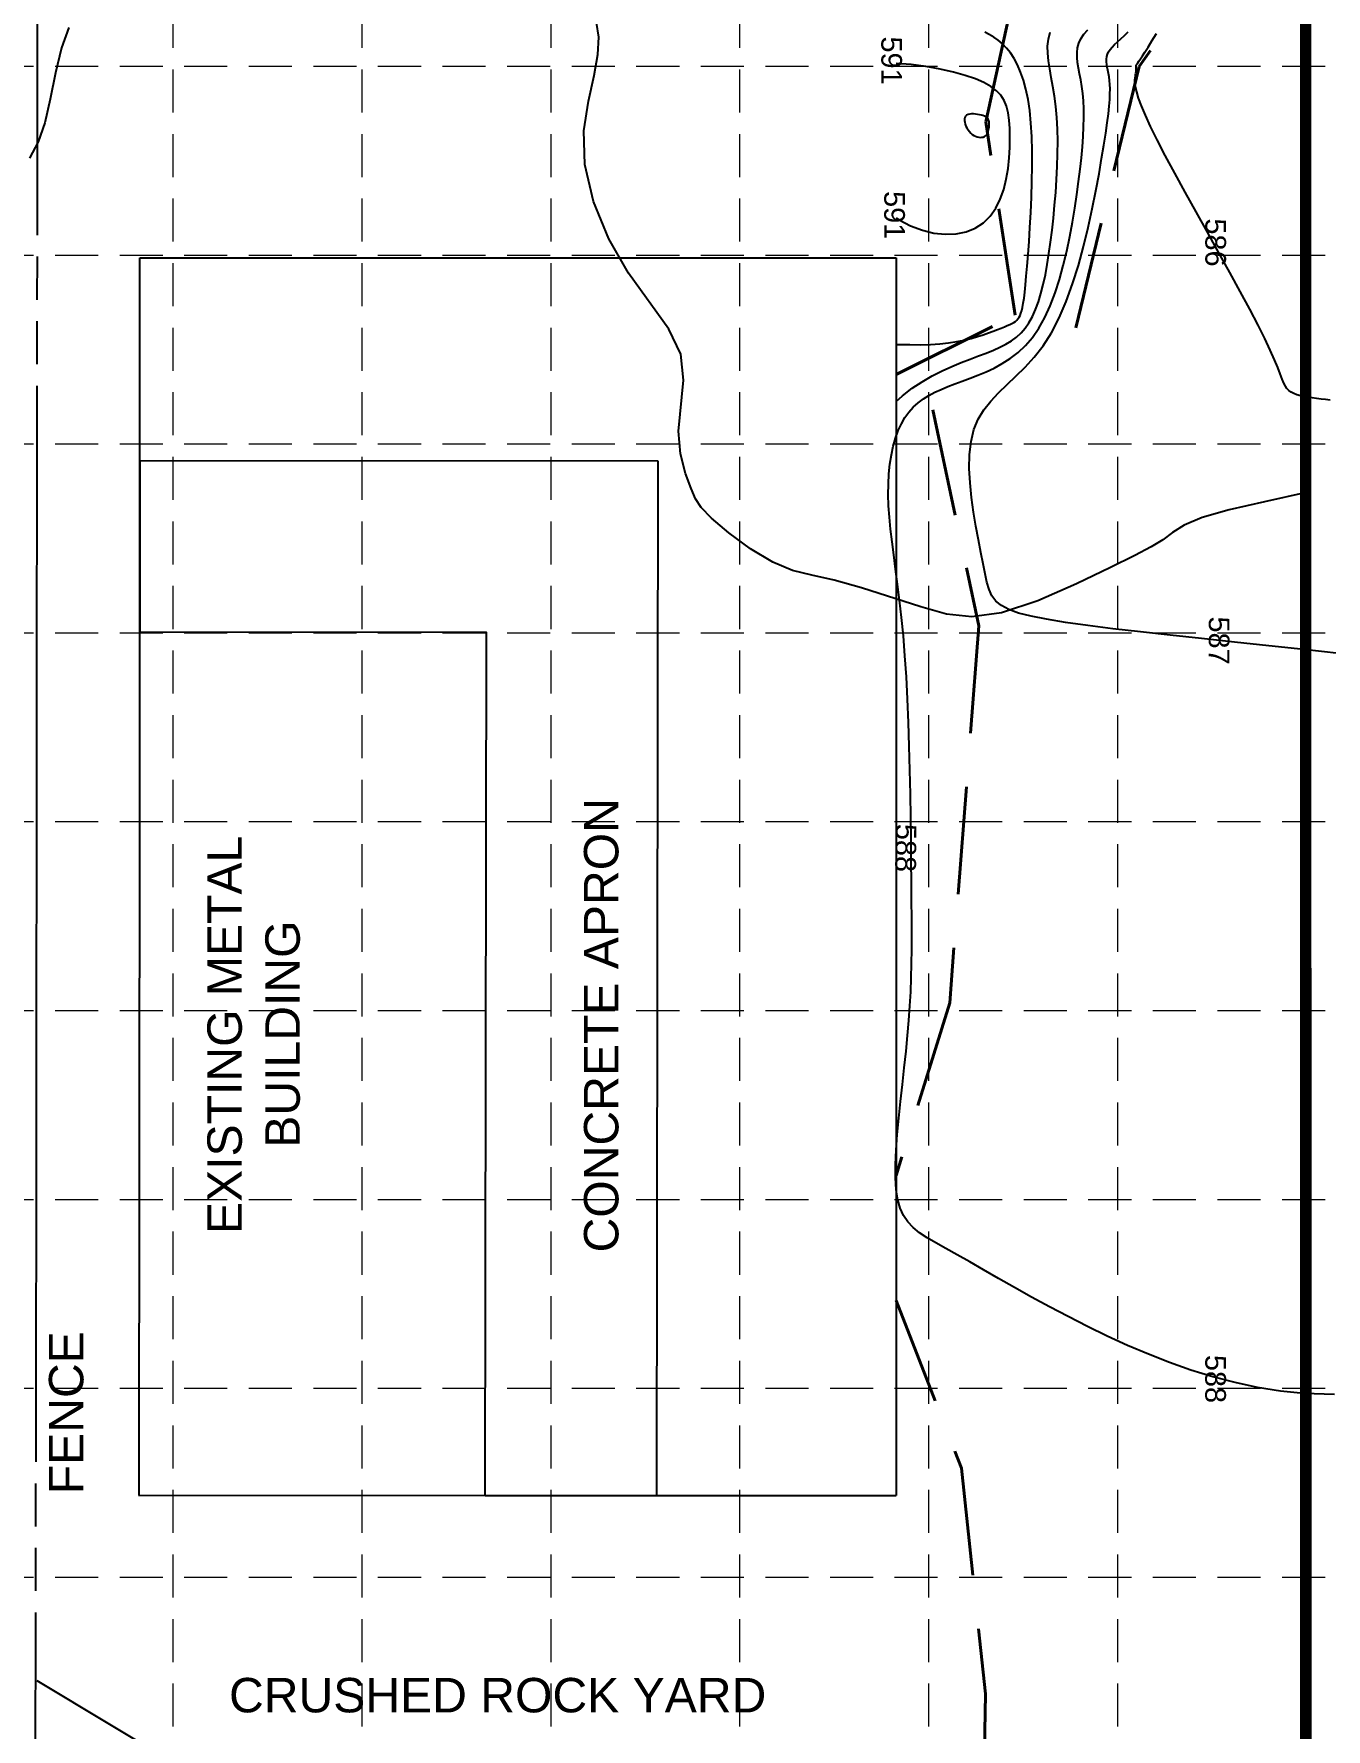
# Model space of a CAD drawing. Header units: inches. Extents: x 638 to 17512, y -393 to 10164.
# Drawn here: x 8355 to 10156, y 3884 to 6247 of the extents above; entities that cross this region are included whole.
import ezdxf
from ezdxf.enums import TextEntityAlignment as Align

# ---------------------------------------------------------------- set-up
doc = ezdxf.new("R2010")
doc.units = ezdxf.units.IN
doc.header["$LTSCALE"] = 600
doc.header["$MEASUREMENT"] = 0
for name, pattern in [('ADJOINERS', [2.85, 2.5, -0.05, 0.1, -0.05, 0.1, -0.05]), ('DASHED', [0.75, 0.5, -0.25]), ('HIDDEN', [0.375, 0.25, -0.125])]:
    doc.linetypes.add(name, pattern=pattern)
for name, color, linetype in [('Contour Lines Existing', 8, 'Continuous'), ('EC', 8, 'Continuous'), ('GRID', 254, 'HIDDEN'), ('LIMITS', 1, 'DASHED'), ('NEW - TEXT 2', 1, 'Continuous'), ('s MAINT_TOPO', 7, 'Continuous'), ('s SURVEY - ADJOINERS', 7, 'ADJOINERS')]:
    doc.layers.add(name, color=color, linetype=linetype)
doc.layers.add('Contour Lines Flow', color=4, linetype='HIDDEN', lineweight=40)
doc.styles.get("Standard").update_dxf_attribs({"font": 'ARIAL.TTF'})
doc.linetypes.add('FENCELINE1', pattern='A,0.25,-0.1,[133,ltypeshp.shx,S=0.1,R=0,X=-0.1,Y=0],-0.1,1', length=1.45)

msp = doc.modelspace()

# ---------------------------------------------------------------- linework, layer by layer
at = {"layer": 'Contour Lines Existing'}
for p, q in [((9686.4, 6246), (9680.2, 6249.2)), ((9692.7, 6242.3), (9686.4, 6246)), ((9698.8, 6238), (9692.7, 6242.3)), ((9767.8, 6230), (9768.9, 6239.8)), ((9768.9, 6239.8), (9771.4, 6249.2)), ((9811.3, 6233.9), (9814.2, 6240.2)), ((9814.2, 6240.2), (9818.4, 6246.5)), ((9818.4, 6246.5), (9823.7, 6252.7)), ((9865.2, 6235.9), (9869.8, 6240)), ((9869.8, 6240), (9874.8, 6244.6)), ((9874.8, 6244.6), (9880.2, 6249.7)), ((9913.2, 6237.2), (9919.7, 6247.6)), ((9704.8, 6233.1), (9698.8, 6238)), ((9710.5, 6227.3), (9704.8, 6233.1)), ((9715.9, 6220.5), (9710.5, 6227.3)), ((9721.1, 6212.8), (9715.9, 6220.5)), ((9767.9, 6219.9), (9767.8, 6230)), ((9768.9, 6209.3), (9767.9, 6219.9)), ((9808.8, 6220.9), (9809.6, 6227.5)), ((9808.9, 6214), (9808.8, 6220.9)), ((9809.6, 6227.5), (9811.3, 6233.9)), ((9849.9, 6211.8), (9850.3, 6215.3)), ((9850.3, 6215.3), (9851.2, 6218.6)), ((9851.2, 6218.6), (9852.7, 6221.9)), ((9852.7, 6221.9), (9854.9, 6225.2)), ((9854.9, 6225.2), (9857.8, 6228.6)), ((9857.8, 6228.6), (9861.2, 6232.1)), ((9861.2, 6232.1), (9865.2, 6235.9)), ((9897.1, 6212.1), (9899.9, 6216.2)), ((9899.9, 6216.2), (9903.4, 6221.7)), ((9903.4, 6221.7), (9907.9, 6228.6)), ((9907.9, 6228.6), (9913.2, 6237.2)), ((9577.4, 6204.2), (9556.8, 6205.6)), ((9556.8, 6205.6), (9556.8, 6205.6)), ((9597.9, 6201.6), (9577.4, 6204.2)), ((9617.8, 6198), (9597.9, 6201.6)), ((9636.4, 6193.7), (9617.8, 6198)), ((9653, 6189), (9636.4, 6193.7)), ((9725.8, 6203.9), (9721.1, 6212.8)), ((9730.2, 6193.8), (9725.8, 6203.9)), ((9734.1, 6182.5), (9730.2, 6193.8)), ((9770.7, 6198.1), (9768.9, 6209.3)), ((9772.9, 6186.3), (9770.7, 6198.1)), ((9809.6, 6206.9), (9808.9, 6214)), ((9810.8, 6199.3), (9809.6, 6206.9)), ((9812.3, 6191.3), (9810.8, 6199.3)), ((9813.9, 6182.8), (9812.3, 6191.3)), ((9850, 6208.2), (9849.9, 6211.8)), ((9850.3, 6204.4), (9850, 6208.2)), ((9850.9, 6200.5), (9850.3, 6204.4)), ((9851.7, 6196.2), (9850.9, 6200.5)), ((9852.6, 6191.8), (9851.7, 6196.2)), ((9853.4, 6187), (9852.6, 6191.8)), ((9890.4, 6190.3), (9890.7, 6192.2)), ((9890.7, 6192.2), (9891, 6193.8)), ((9891, 6203), (9891.1, 6203.3)), ((9891, 6202.7), (9891, 6203)), ((9891, 6202.3), (9891, 6202.7)), ((9891, 6202), (9891, 6202.3)), ((9891.1, 6201.6), (9891, 6202)), ((9891, 6193.8), (9891.2, 6195.2)), ((9891.1, 6203.3), (9891.2, 6203.6)), ((9891.2, 6201.2), (9891.1, 6201.6)), ((9891.2, 6203.6), (9891.5, 6204)), ((9891.2, 6200.8), (9891.2, 6201.2)), ((9891.3, 6200.3), (9891.2, 6200.8)), ((9891.2, 6195.2), (9891.3, 6196.3)), ((9891.4, 6199.9), (9891.3, 6200.3)), ((9891.3, 6196.3), (9891.4, 6197.3)), ((9891.4, 6199.3), (9891.4, 6199.9)), ((9891.4, 6198.8), (9891.4, 6199.3)), ((9891.4, 6198.1), (9891.4, 6198.8)), ((9891.4, 6197.3), (9891.4, 6198.1)), ((9891.5, 6204), (9891.9, 6204.5)), ((9891.9, 6204.5), (9892.5, 6205.4)), ((9892.5, 6205.4), (9893.6, 6206.8)), ((9893.6, 6206.8), (9895.1, 6209)), ((9895.1, 6209), (9897.1, 6212.1)), ((9667.2, 6184.1), (9653, 6189)), ((9679, 6179.1), (9667.2, 6184.1)), ((9688.7, 6173.7), (9679, 6179.1)), ((9696.5, 6167.8), (9688.7, 6173.7)), ((9702.5, 6161.4), (9696.5, 6167.8)), ((9737.6, 6169.8), (9734.1, 6182.5)), ((9740.5, 6155.7), (9737.6, 6169.8)), ((9775.2, 6173.7), (9772.9, 6186.3)), ((9777.5, 6160.3), (9775.2, 6173.7)), ((9815.4, 6173.7), (9813.9, 6182.8)), ((9816.7, 6163.9), (9815.4, 6173.7)), ((9854, 6181.9), (9853.4, 6187)), ((9854.5, 6176.4), (9854, 6181.9)), ((9854.8, 6170.3), (9854.5, 6176.4)), ((9854.7, 6163.3), (9854.8, 6170.3)), ((9889.4, 6182.4), (9889.7, 6185.6)), ((9889.5, 6178.3), (9889.4, 6182.4)), ((9890.3, 6173), (9889.5, 6178.3)), ((9889.7, 6185.6), (9890.1, 6188.1)), ((9890.1, 6188.1), (9890.4, 6190.3)), ((9891.9, 6166.1), (9890.3, 6173)), ((9707.1, 6154.2), (9702.5, 6161.4)), ((9710.4, 6146.1), (9707.1, 6154.2)), ((9712.6, 6137), (9710.4, 6146.1)), ((9742.8, 6140), (9740.5, 6155.7)), ((9779.4, 6145.9), (9777.5, 6160.3)), ((9780.8, 6130.6), (9779.4, 6145.9)), ((9817.6, 6153.5), (9816.7, 6163.9)), ((9818.2, 6142.3), (9817.6, 6153.5)), ((9852.4, 6135.4), (9853.6, 6146.1)), ((9853.6, 6146.1), (9854.3, 6155.4)), ((9854.3, 6155.4), (9854.7, 6163.3)), ((9894.6, 6157.5), (9891.9, 6166.1)), ((9898.5, 6146.8), (9894.6, 6157.5)), ((9904, 6133.7), (9898.5, 6146.8)), ((9652.4, 6130.6), (9651.9, 6128.6)), ((9651.9, 6128.6), (9651.9, 6126.2)), ((9651.9, 6126.2), (9652.2, 6123.7)), ((9652.2, 6123.7), (9653, 6121.1)), ((9653.4, 6132.3), (9652.4, 6130.6)), ((9653, 6121.1), (9654, 6118.4)), ((9654.9, 6133.6), (9653.4, 6132.3)), ((9656.9, 6134.5), (9654.9, 6133.6)), ((9659.2, 6135.1), (9656.9, 6134.5)), ((9661.7, 6135.4), (9659.2, 6135.1)), ((9664.5, 6135.4), (9661.7, 6135.4)), ((9667.3, 6135.2), (9664.5, 6135.4)), ((9670.1, 6134.8), (9667.3, 6135.2)), ((9672.9, 6134.3), (9670.1, 6134.8)), ((9675.4, 6133.7), (9672.9, 6134.3)), ((9677.7, 6133.1), (9675.4, 6133.7)), ((9679.7, 6132.4), (9677.7, 6133.1)), ((9681.3, 6131.7), (9679.7, 6132.4)), ((9682.6, 6131), (9681.3, 6131.7)), ((9683.7, 6130.2), (9682.6, 6131)), ((9684.5, 6129.3), (9683.7, 6130.2)), ((9685.1, 6128.3), (9684.5, 6129.3)), ((9685.6, 6127.2), (9685.1, 6128.3)), ((9685.9, 6126), (9685.6, 6127.2)), ((9686.1, 6124.5), (9685.9, 6126)), ((9686.2, 6123), (9686.1, 6124.5)), ((9686.3, 6121.2), (9686.2, 6123)), ((9686.3, 6119.3), (9686.3, 6121.2)), ((9714.1, 6126.8), (9712.6, 6137)), ((9714.9, 6115.3), (9714.1, 6126.8)), ((9744.6, 6122.7), (9742.8, 6140)), ((9745.7, 6103.9), (9744.6, 6122.7)), ((9781.6, 6114.3), (9780.8, 6130.6)), ((9818, 6117.6), (9818.3, 6130.4)), ((9818.3, 6130.4), (9818.2, 6142.3)), ((9848.8, 6108.6), (9850.8, 6123)), ((9850.8, 6123), (9852.4, 6135.4)), ((9911.3, 6117.9), (9904, 6133.7)), ((9654, 6118.4), (9655.4, 6115.8)), ((9655.4, 6115.8), (9657, 6113.2)), ((9657, 6113.2), (9658.8, 6110.9)), ((9658.8, 6110.9), (9660.7, 6108.7)), ((9660.7, 6108.7), (9662.8, 6106.9)), ((9660.7, 6108.7), (9660.7, 6108.7)), ((9662.8, 6106.9), (9665, 6105.4)), ((9665, 6105.4), (9667.2, 6104.3)), ((9667.2, 6104.3), (9669.5, 6103.4)), ((9669.5, 6103.4), (9671.7, 6102.9)), ((9671.7, 6102.9), (9673.9, 6102.7)), ((9673.9, 6102.7), (9675.9, 6102.8)), ((9675.9, 6102.8), (9677.9, 6103.2)), ((9677.9, 6103.2), (9679.6, 6103.8)), ((9679.6, 6103.8), (9681.2, 6104.8)), ((9681.2, 6104.8), (9682.5, 6106.1)), ((9682.5, 6106.1), (9683.5, 6107.7)), ((9683.5, 6107.7), (9684.4, 6109.4)), ((9684.4, 6109.4), (9685.1, 6111.3)), ((9685.1, 6111.3), (9685.6, 6113.2)), ((9685.6, 6113.2), (9685.9, 6115.3)), ((9685.9, 6115.3), (9686.1, 6117.3)), ((9686.1, 6117.3), (9686.3, 6119.3)), ((9715.3, 6102.6), (9714.9, 6115.3)), ((9715.2, 6088.7), (9715.3, 6102.6)), ((9746.3, 6083.7), (9745.7, 6103.9)), ((9781.9, 6097.4), (9781.6, 6114.3)), ((9781.7, 6079.9), (9781.9, 6097.4)), ((9816.3, 6089.7), (9817.4, 6104.1)), ((9817.4, 6104.1), (9818, 6117.6)), ((9846.2, 6092), (9848.8, 6108.6)), ((9920.5, 6099.2), (9911.3, 6117.9)), ((9931.8, 6077.4), (9920.5, 6099.2)), ((9712.8, 6059.4), (9714.4, 6074.2)), ((9714.4, 6074.2), (9715.2, 6088.7)), ((9746.4, 6062.6), (9746.3, 6083.7)), ((9781.2, 6062), (9781.7, 6079.9)), ((9813.1, 6058.3), (9814.9, 6074.4)), ((9814.9, 6074.4), (9816.3, 6089.7)), ((9839.4, 6051.7), (9843.1, 6073.1)), ((9843.1, 6073.1), (9846.2, 6092)), ((9944.9, 6052.9), (9931.8, 6077.4)), ((9710.2, 6044.6), (9712.8, 6059.4)), ((9746, 6041), (9746.4, 6062.6)), ((9780.3, 6044), (9781.2, 6062)), ((9811, 6041.2), (9813.1, 6058.3)), ((9835, 6028.2), (9839.4, 6051.7)), ((9959.4, 6026.5), (9944.9, 6052.9)), ((9701.7, 6016.5), (9706.6, 6030.2)), ((9706.6, 6030.2), (9710.2, 6044.6)), ((9745.3, 6019.4), (9746, 6041)), ((9777.5, 6008), (9779, 6025.9)), ((9779, 6025.9), (9780.3, 6044)), ((9808.5, 6023.1), (9811, 6041.2)), ((9830, 6003.2), (9835, 6028.2)), ((9974.7, 5998.8), (9959.4, 6026.5)), ((9687.7, 5992.8), (9695.5, 6004)), ((9695.5, 6004), (9701.7, 6016.5)), ((9744.4, 5998), (9745.3, 6019.4)), ((9775.8, 5990.3), (9777.5, 6008)), ((9802.3, 5984.5), (9805.6, 6004.2)), ((9805.6, 6004.2), (9808.5, 6023.1)), ((9824.3, 5977.2), (9830, 6003.2)), ((9556.8, 5990.6), (9560.7, 5988)), ((9560.7, 5988), (9576.9, 5979.5)), ((9576.9, 5979.5), (9593.3, 5973.3)), ((9667, 5976.3), (9678.2, 5983.5)), ((9678.2, 5983.5), (9687.7, 5992.8)), ((9743.2, 5977.3), (9744.4, 5998)), ((9773.9, 5973.2), (9775.8, 5990.3)), ((9798.6, 5964.4), (9802.3, 5984.5)), ((9990.5, 5970.4), (9974.7, 5998.8)), ((9593.3, 5973.3), (9609.4, 5969.4)), ((9609.4, 5969.4), (9625.2, 5967.8)), ((9625.2, 5967.8), (9640.2, 5968.4)), ((9640.2, 5968.4), (9654.2, 5971.2)), ((9654.2, 5971.2), (9667, 5976.3)), ((9740.6, 5939.5), (9741.9, 5957.6)), ((9741.9, 5957.6), (9743.2, 5977.3)), ((9769.7, 5940.8), (9771.9, 5956.6)), ((9771.9, 5956.6), (9773.9, 5973.2)), ((9794.4, 5944.2), (9798.6, 5964.4)), ((9817.9, 5950.7), (9824.3, 5977.2)), ((10006.3, 5942), (9990.5, 5970.4)), ((9739.3, 5923.2), (9740.6, 5939.5)), ((9767.2, 5925.7), (9769.7, 5940.8)), ((9789.6, 5924.2), (9794.4, 5944.2)), ((9810.6, 5924.3), (9817.9, 5950.7)), ((10021.7, 5914.2), (10006.3, 5942)), ((9737, 5897.1), (9738.1, 5909.1)), ((9738.1, 5909.1), (9739.3, 5923.2)), ((9761.7, 5897.8), (9764.6, 5911.3)), ((9764.6, 5911.3), (9767.2, 5925.7)), ((9784.2, 5904.6), (9789.6, 5924.2)), ((9802.6, 5898.5), (9810.6, 5924.3)), ((10036.2, 5887.7), (10021.7, 5914.2)), ((9734.9, 5878.5), (9735.9, 5886.9)), ((9735.9, 5886.9), (9737, 5897.1)), ((9754.9, 5873.5), (9758.5, 5885.2)), ((9758.5, 5885.2), (9761.7, 5897.8)), ((9771.4, 5868), (9778.2, 5885.8)), ((9778.2, 5885.8), (9784.2, 5904.6)), ((9793.7, 5873.9), (9802.6, 5898.5)), ((10049.5, 5863.1), (10036.2, 5887.7)), ((9730.5, 5857.5), (9731.7, 5861.2)), ((9731.7, 5861.2), (9732.8, 5865.8)), ((9732.8, 5865.8), (9733.8, 5871.5)), ((9733.8, 5871.5), (9734.9, 5878.5)), ((9746.6, 5853), (9751, 5862.8)), ((9751, 5862.8), (9754.9, 5873.5)), ((9764, 5851.6), (9771.4, 5868)), ((9783.8, 5851), (9793.7, 5873.9)), ((10061, 5841.1), (10049.5, 5863.1)), ((9697.8, 5834.9), (9703, 5836.9)), ((9703, 5836.9), (9707.5, 5838.7)), ((9707.5, 5838.7), (9711.5, 5840.3)), ((9711.5, 5840.3), (9715, 5841.8)), ((9715, 5841.8), (9718, 5843.3)), ((9718, 5843.3), (9720.6, 5844.8)), ((9720.6, 5844.8), (9722.8, 5846.3)), ((9722.8, 5846.3), (9724.7, 5848)), ((9724.7, 5848), (9726.4, 5849.9)), ((9726.4, 5849.9), (9727.9, 5852)), ((9727.9, 5852), (9729.3, 5854.5)), ((9729.3, 5854.5), (9730.5, 5857.5)), ((9730.7, 5830.2), (9736.5, 5836.8)), ((9736.5, 5836.8), (9741.8, 5844.4)), ((9741.8, 5844.4), (9746.6, 5853)), ((9746.7, 5823.8), (9755.7, 5836.8)), ((9755.7, 5836.8), (9764, 5851.6)), ((9773.1, 5830.3), (9783.8, 5851)), ((10070.4, 5822.2), (10061, 5841.1)), ((9556.8, 5814.2), (9560.5, 5814.1)), ((9560.5, 5814.1), (9575.7, 5813.8)), ((9575.7, 5813.8), (9590.4, 5813.7)), ((9590.4, 5813.7), (9604.5, 5814)), ((9604.5, 5814), (9617.6, 5814.9)), ((9617.6, 5814.9), (9629.8, 5816.2)), ((9629.8, 5816.2), (9641.2, 5818)), ((9641.2, 5818), (9651.6, 5820.1)), ((9651.6, 5820.1), (9661.3, 5822.5)), ((9661.3, 5822.5), (9670.1, 5825)), ((9670.1, 5825), (9678.1, 5827.6)), ((9678.1, 5827.6), (9685.4, 5830.1)), ((9685.4, 5830.1), (9692, 5832.6)), ((9692, 5832.6), (9697.8, 5834.9)), ((9701.3, 5810.3), (9709.6, 5814.6)), ((9709.6, 5814.6), (9717.3, 5819.2)), ((9717.3, 5819.2), (9724.3, 5824.4)), ((9724.3, 5824.4), (9730.7, 5830.2)), ((9736.9, 5812.5), (9746.7, 5823.8)), ((9761.4, 5812.2), (9773.1, 5830.3)), ((10077.9, 5806.2), (10070.4, 5822.2)), ((9647.5, 5788.7), (9660, 5793.6)), ((9660, 5793.6), (9671.5, 5798)), ((9671.5, 5798), (9682.3, 5802.1)), ((9682.3, 5802.1), (9692.2, 5806.2)), ((9692.2, 5806.2), (9701.3, 5810.3)), ((9704.6, 5787.3), (9715.8, 5794.4)), ((9715.8, 5794.4), (9726.5, 5802.8)), ((9726.5, 5802.8), (9736.9, 5812.5)), ((9736.4, 5782.5), (9749.1, 5796.4)), ((9749.1, 5796.4), (9761.4, 5812.2)), ((10083.8, 5792.8), (10077.9, 5806.2)), ((10088.4, 5781.8), (10083.8, 5792.8)), ((9592.8, 5762.2), (9606.8, 5770.2)), ((9606.8, 5770.2), (9620.7, 5777.2)), ((9620.7, 5777.2), (9634.3, 5783.3)), ((9634.3, 5783.3), (9647.5, 5788.7)), ((9648.9, 5763), (9659.7, 5766.9)), ((9659.7, 5766.9), (9670.7, 5771.1)), ((9670.7, 5771.1), (9682, 5775.8)), ((9682, 5775.8), (9693.3, 5781.1)), ((9693.3, 5781.1), (9704.6, 5787.3)), ((9711.3, 5758.1), (9723.7, 5769.9)), ((9723.7, 5769.9), (9736.4, 5782.5)), ((10091.9, 5773), (10088.4, 5781.8)), ((10094.7, 5765.9), (10091.9, 5773)), ((10097, 5760.3), (10094.7, 5765.9)), ((9556.8, 5734.5), (9565.4, 5742.4)), ((9565.4, 5742.4), (9578.9, 5753)), ((9578.9, 5753), (9592.8, 5762.2)), ((9594.6, 5738.1), (9602.4, 5742.9)), ((9602.4, 5742.9), (9610.7, 5747.4)), ((9610.7, 5747.4), (9619.5, 5751.5)), ((9619.5, 5751.5), (9628.8, 5755.4)), ((9628.8, 5755.4), (9638.6, 5759.2)), ((9638.6, 5759.2), (9648.9, 5763)), ((9688.7, 5735.2), (9699.5, 5746.7)), ((9699.5, 5746.7), (9711.3, 5758.1)), ((10099.1, 5755.9), (10097, 5760.3)), ((10101.3, 5752.6), (10099.1, 5755.9)), ((10103.9, 5749.8), (10101.3, 5752.6)), ((10107.1, 5747.5), (10103.9, 5749.8)), ((10110.9, 5745.6), (10107.1, 5747.5)), ((10115.2, 5743.9), (10110.9, 5745.6)), ((10120, 5742.5), (10115.2, 5743.9)), ((10125.2, 5741.3), (10120, 5742.5)), ((9568.9, 5712.1), (9574.5, 5719.8)), ((9574.5, 5719.8), (9580.6, 5726.6)), ((9580.6, 5726.6), (9587.3, 5732.6)), ((9587.3, 5732.6), (9594.6, 5738.1)), ((9671.1, 5710), (9679.1, 5723.1)), ((9679.1, 5723.1), (9688.7, 5735.2)), ((10130.7, 5740.3), (10125.2, 5741.3)), ((10136.5, 5739.5), (10130.7, 5740.3)), ((10142.6, 5738.7), (10136.5, 5739.5)), ((10148.8, 5738), (10142.6, 5738.7)), ((10155.1, 5737.3), (10148.8, 5738)), ((10161.4, 5736.6), (10155.1, 5737.3)), ((9559.6, 5693.9), (9564, 5703.5)), ((9564, 5703.5), (9568.9, 5712.1)), ((9661, 5678.8), (9665, 5695.3)), ((9665, 5695.3), (9671.1, 5710)), ((9550, 5660.1), (9552.6, 5672.2)), ((9552.6, 5672.2), (9555.8, 5683.5)), ((9555.8, 5683.5), (9559.6, 5693.9)), ((9659, 5660.7), (9661, 5678.8)), ((9548, 5647.3), (9550, 5660.1)), ((9658.6, 5641.3), (9659, 5660.7)), ((9545.8, 5619.5), (9546.6, 5633.7)), ((9546.6, 5633.7), (9548, 5647.3)), ((9659.6, 5621.3), (9658.6, 5641.3)), ((9545.7, 5604.7), (9545.8, 5619.5)), ((9546.2, 5589.3), (9545.7, 5604.7)), ((9661.6, 5600.8), (9659.6, 5621.3)), ((9664.5, 5580.5), (9661.6, 5600.8)), ((9547.3, 5573.3), (9546.2, 5589.3)), ((9667.8, 5560.6), (9664.5, 5580.5)), ((9548.9, 5556.6), (9547.3, 5573.3)), ((9550.9, 5539.1), (9548.9, 5556.6)), ((9671.4, 5541.6), (9667.8, 5560.6)), ((9553.3, 5520.6), (9550.9, 5539.1)), ((9674.9, 5524), (9671.4, 5541.6)), ((9555.9, 5500.9), (9553.3, 5520.6)), ((9678, 5508.2), (9674.9, 5524)), ((9680.6, 5494.3), (9678, 5508.2)), ((9558.7, 5479.9), (9555.9, 5500.9)), ((9683.1, 5482.5), (9680.6, 5494.3)), ((9686.1, 5472.3), (9683.1, 5482.5)), ((9561.5, 5457.6), (9558.7, 5479.9)), ((9690, 5463.7), (9686.1, 5472.3)), ((9695.6, 5456.3), (9690, 5463.7)), ((9564.2, 5433.6), (9561.5, 5457.6)), ((9703.3, 5450), (9695.6, 5456.3)), ((9713.7, 5444.5), (9703.3, 5450)), ((9727.3, 5439.7), (9713.7, 5444.5)), ((9744.7, 5435.3), (9727.3, 5439.7)), ((9766.4, 5431), (9744.7, 5435.3)), ((9566.7, 5407.8), (9564.2, 5433.6)), ((9792.9, 5426.7), (9766.4, 5431)), ((9823.8, 5422.4), (9792.9, 5426.7)), ((9858.6, 5417.9), (9823.8, 5422.4)), ((9897, 5413.4), (9858.6, 5417.9)), ((9938.4, 5408.8), (9897, 5413.4)), ((9569, 5380.2), (9566.7, 5407.8)), ((9982.3, 5404), (9938.4, 5408.8)), ((10028.3, 5399.1), (9982.3, 5404)), ((10076, 5394.1), (10028.3, 5399.1)), ((10124.7, 5388.8), (10076, 5394.1)), ((10174.2, 5383.4), (10124.7, 5388.8)), ((9571, 5350.6), (9569, 5380.2)), ((9572.6, 5319.4), (9571, 5350.6)), ((9573.9, 5287), (9572.6, 5319.4)), ((9575, 5253.9), (9573.9, 5287)), ((9575.8, 5220.5), (9575, 5253.9)), ((9576.5, 5187.3), (9575.8, 5220.5)), ((9577, 5154.6), (9576.5, 5187.3)), ((9577.4, 5123), (9577, 5154.6)), ((9577.7, 5092.8), (9577.4, 5123)), ((9577.9, 5064.6), (9577.7, 5092.8)), ((9578.2, 5038.6), (9577.9, 5064.6)), ((9578.4, 5014.5), (9578.2, 5038.6)), ((9578.4, 4992.1), (9578.4, 5014.5)), ((9578.4, 4971), (9578.4, 4992.1)), ((9578.2, 4950.8), (9578.4, 4971)), ((9577.7, 4931.1), (9578.2, 4950.8)), ((9577, 4911.7), (9577.7, 4931.1)), ((9574.5, 4871.9), (9575.9, 4892.1)), ((9575.9, 4892.1), (9577, 4911.7)), ((9572.7, 4850.9), (9574.5, 4871.9)), ((9570.5, 4828.8), (9572.7, 4850.9)), ((9568, 4805.8), (9570.5, 4828.8)), ((9565.3, 4782.4), (9568, 4805.8)), ((9562.7, 4758.8), (9565.3, 4782.4)), ((9560.3, 4735.4), (9562.7, 4758.8)), ((9558.3, 4712.8), (9560.3, 4735.4)), ((9556.8, 4691.1), (9558.3, 4712.8)), ((9555.9, 4670.8), (9556.8, 4691.1)), ((9555.9, 4652.2), (9555.9, 4670.8)), ((9556.9, 4635.8), (9555.9, 4652.2)), ((9559, 4621.8), (9556.9, 4635.8)), ((9562.3, 4609.9), (9559, 4621.8)), ((9566.9, 4599.7), (9562.3, 4609.9)), ((9572.9, 4590.9), (9566.9, 4599.7)), ((9580.4, 4583.1), (9572.9, 4590.9)), ((9589.4, 4575.9), (9580.4, 4583.1)), ((9599.9, 4568.8), (9589.4, 4575.9)), ((9612.1, 4561.6), (9599.9, 4568.8)), ((9626, 4553.9), (9612.1, 4561.6)), ((9641.7, 4545.2), (9626, 4553.9)), ((9659.3, 4535.2), (9641.7, 4545.2)), ((9678.6, 4524.2), (9659.3, 4535.2)), ((9699.4, 4512.2), (9678.6, 4524.2)), ((9721.8, 4499.5), (9699.4, 4512.2)), ((9745.5, 4486.2), (9721.8, 4499.5)), ((9770.4, 4472.6), (9745.5, 4486.2)), ((9796.3, 4458.9), (9770.4, 4472.6)), ((9823.2, 4445.2), (9796.3, 4458.9)), ((9850.9, 4431.8), (9823.2, 4445.2)), ((9879.3, 4418.8), (9850.9, 4431.8)), ((9908.2, 4406.5), (9879.3, 4418.8)), ((9937.6, 4395), (9908.2, 4406.5)), ((9967.6, 4384.5), (9937.6, 4395)), ((9998, 4375), (9967.6, 4384.5)), ((10029, 4366.9), (9998, 4375)), ((10060.4, 4360.2), (10029, 4366.9)), ((10092.3, 4355), (10060.4, 4360.2)), ((10124.7, 4351.6), (10092.3, 4355)), ((10167.5, 4350.3), (10124.7, 4351.6))]:
    msp.add_line(p, q, dxfattribs=at)
at = {"layer": 'Contour Lines Flow', "color": 35}
for p, q in [((10043.3, 6406, 7020.9), (9895.3, 6201.7, 7030.8)), ((9681.6, 6124.2, 7105.9), (9714, 6271, 7075)), ((9895.3, 6201.7, 7030.8), (9793.3, 5780, 7041.7)), ((9722.5, 5855, 7084.7), (9681.6, 6124.2, 7105.9)), ((9556.8, 5772.4, 7077.1), (9722.5, 5855, 7084.7)), ((9608, 5722.8, 7044.3), (9671.7, 5421.8, 7044.4)), ((9671.7, 5421.8, 7044.4), (9631.4, 4896.5, 7049.7)), ((9631.4, 4896.5, 7049.7), (9556.7, 4655.7, 7054.7)), ((9556.7, 4481.2, 7057.5), (9647.9, 4247.6, 7059.6)), ((9647.9, 4247.6, 7059.6), (9681.1, 3933.2, 7061.6)), ((9681.1, 3933.2), (9662.6, 2727.5))]:
    msp.add_line(p, q, dxfattribs=at)
at = {"layer": 'EC', "color": 35}
for p, q in [((9142.3, 6242.5), (9139.2, 6262.7)), ((8403.4, 6255.9), (8393.3, 6227.5)), ((9140.9, 6218.4), (9142.3, 6242.5)), ((8393.3, 6227.5), (8385.1, 6192.9)), ((9135.7, 6189), (9140.9, 6218.4)), ((8385.1, 6192.9), (8377.8, 6156.2)), ((9127.7, 6153.3), (9135.7, 6189)), ((8377.8, 6156.2), (8370.2, 6122.9)), ((9121.5, 6111.7), (9127.7, 6153.3)), ((8370.2, 6122.9), (8360.9, 6096.6)), ((8360.9, 6096.6), (8348.7, 6073.8)), ((9122.6, 6064.8), (9121.5, 6111.7)), ((9134.8, 6013.4), (9122.6, 6064.8)), ((9156.3, 5961.5), (9134.8, 6013.4)), ((9183.8, 5913.3), (9156.3, 5961.5)), ((9239.8, 5835.6), (9183.8, 5913.3)), ((9256.7, 5800.5), (9239.8, 5835.6)), ((9260.5, 5764.3), (9256.7, 5800.5)), ((9253.1, 5693), (9260.5, 5764.3)), ((9255.9, 5661.4), (9253.1, 5693)), ((9263.1, 5634.4), (9255.9, 5661.4)), ((9270.9, 5613.5), (9263.1, 5634.4)), ((9276.9, 5599), (9270.9, 5613.5)), ((10128.1, 5607.6), (10069.9, 5594.8)), ((9284.7, 5586.8), (9276.9, 5599)), ((9299.1, 5572.1), (9284.7, 5586.8)), ((10020.8, 5583.5), (9983.3, 5573)), ((10069.9, 5594.8), (10020.8, 5583.5)), ((9323.5, 5551.6), (9299.1, 5572.1)), ((9958.3, 5562.4), (9941.9, 5551.9)), ((9983.3, 5573), (9958.3, 5562.4)), ((9353.9, 5529.2), (9323.5, 5551.6)), ((9912.3, 5531.8), (9889.5, 5519.8)), ((9928.3, 5541.7), (9912.3, 5531.8)), ((9941.9, 5551.9), (9928.3, 5541.7)), ((9384.8, 5510.5), (9353.9, 5529.2)), ((9412.2, 5499.2), (9384.8, 5510.5)), ((9889.5, 5519.8), (9855.3, 5503)), ((9439.2, 5492.5), (9412.2, 5499.2)), ((9470.3, 5485.6), (9439.2, 5492.5)), ((9508.6, 5474.8), (9470.3, 5485.6)), ((9855.3, 5503), (9807.9, 5480.3)), ((9591.1, 5448.5), (9508.6, 5474.8)), ((9807.9, 5480.3), (9754.2, 5456.9)), ((9626.8, 5438.2), (9591.1, 5448.5)), ((9662, 5434.2), (9626.8, 5438.2)), ((9703.3, 5439.8), (9662, 5434.2)), ((9754.2, 5456.9), (9703.3, 5439.8))]:
    msp.add_line(p, q, dxfattribs=at)
at = {"layer": 'GRID', "color": 252, "linetype": 'HIDDEN', "lineweight": 0, "ltscale": 0.4}
for p, q in [((8548.7, 9887.4), (8548.7, 672.4)), ((8812, 9887.4), (8812, 672.4)), ((9075.2, 9887.4), (9075.2, 672.4)), ((9338.5, 9887.4), (9338.5, 672.4)), ((9601.7, 9887.4), (9601.7, 672.4)), ((9865, 9887.4), (9865, 672.4)), ((10128.2, 9887.4), (10128.2, 672.4)), ((914.5, 6201.9), (17236, 6201.9)), ((914.5, 5938.6), (17236, 5938.6)), ((914.5, 5675.4), (17236, 5675.4)), ((914.5, 5412.1), (17236, 5412.1)), ((914.5, 5148.9), (17236, 5148.9)), ((914.5, 4885.6), (17236, 4885.6)), ((914.5, 4622.4), (17236, 4622.4)), ((914.5, 4359.1), (17236, 4359.1)), ((914.5, 4095.9), (17236, 4095.9))]:
    msp.add_line(p, q, dxfattribs=at)
at = {"layer": 'LIMITS', "ltscale": 0.5, "const_width": 16, "flags": 128}
msp.add_lwpolyline([(11235.8, 9397.9), (10914.5, 9431.9), (10900.6, 9263), (10089.8, 9324.5), (10095.2, 7654.7), (3247.7, 7651.7), (3240.9, 7469), (10127.1, 7463.9), (10127.9, 2985.9), (10598.3, 2827.7), (11974.3, 2527.3), (11973.2, 3635.2), (12020.9, 3629.8), (12011.9, 8785.1), (11211.6, 9205.7), (11235.8, 9397.9)], close=True, dxfattribs=at)
at = {"layer": 's MAINT_TOPO', "linetype": 'FENCELINE1', "ltscale": 0.0625}
for p, q in [((8502.5, 5412.7), (8502.5, 5934.8)), ((8502.5, 5934.8), (9556.7, 5934.8)), ((9556.7, 5934.8), (9556.7, 4209.8)), ((8983.8, 4209.8), (9556.7, 4209.8))]:
    msp.add_line(p, q, dxfattribs=at)
at = {"layer": 's MAINT_TOPO'}
for p, q in [((8502.7, 5652.2), (8501.3, 4209.6)), ((8502.7, 5652.2), (9224.3, 5651.8)), ((9224.3, 5651.8), (9222.8, 4209.9)), ((8985.9, 5412.9), (8501.9, 5412.7)), ((8983.8, 4209.8), (8985.9, 5412.9)), ((8501.3, 4209.6), (9222.8, 4209.9)), ((9333.9, 3366.9), (8359.7, 3951.2))]:
    msp.add_line(p, q, dxfattribs=at)
at = {"layer": 's SURVEY - ADJOINERS'}
msp.add_line((8361, 7466.5), (8356.3, 3265.3), dxfattribs=at)

# ---------------------------------------------------------------- texts
at = {"layer": 'EC', "color": 35}
for s, rotation, p in [('591', 270, (9550.4, 6209.8, 7020)), ('591', 270, (9554.5, 5994.3, 7020)), ('586', 270, (10002, 5956.2, 13992)), ('587', 270, (10006.8, 5401.3, -24)), ('588', 269.283, (9570.2, 5112.2, 14136)), ('588', 270, (10001.9, 4372, 7032))]:
    msp.add_text(s, height=28.8, rotation=rotation, dxfattribs=at).set_placement(p, align=Align.MIDDLE_CENTER)
at = {"layer": 'NEW - TEXT 2', "color": 7}
for s, p in [('CONCRETE APRON', (9121.6, 5181.7)), ('FENCE', (8375.9, 4438.6))]:
    msp.add_text(s, height=48, rotation=90, dxfattribs=at).set_placement(p, align=Align.TOP_RIGHT)
for s, p in [('EXISTING METAL ', (8644.7, 4574.1)), ('BUILDING', (8725.5, 4694.4))]:
    msp.add_text(s, height=48, rotation=90, dxfattribs=at).set_placement(p)
msp.add_text('CRUSHED ROCK YARD', height=48, rotation=359.9993, dxfattribs=at).set_placement((9001.3, 3931.3), align=Align.MIDDLE_CENTER)

doc.saveas('drawing.dxf')
